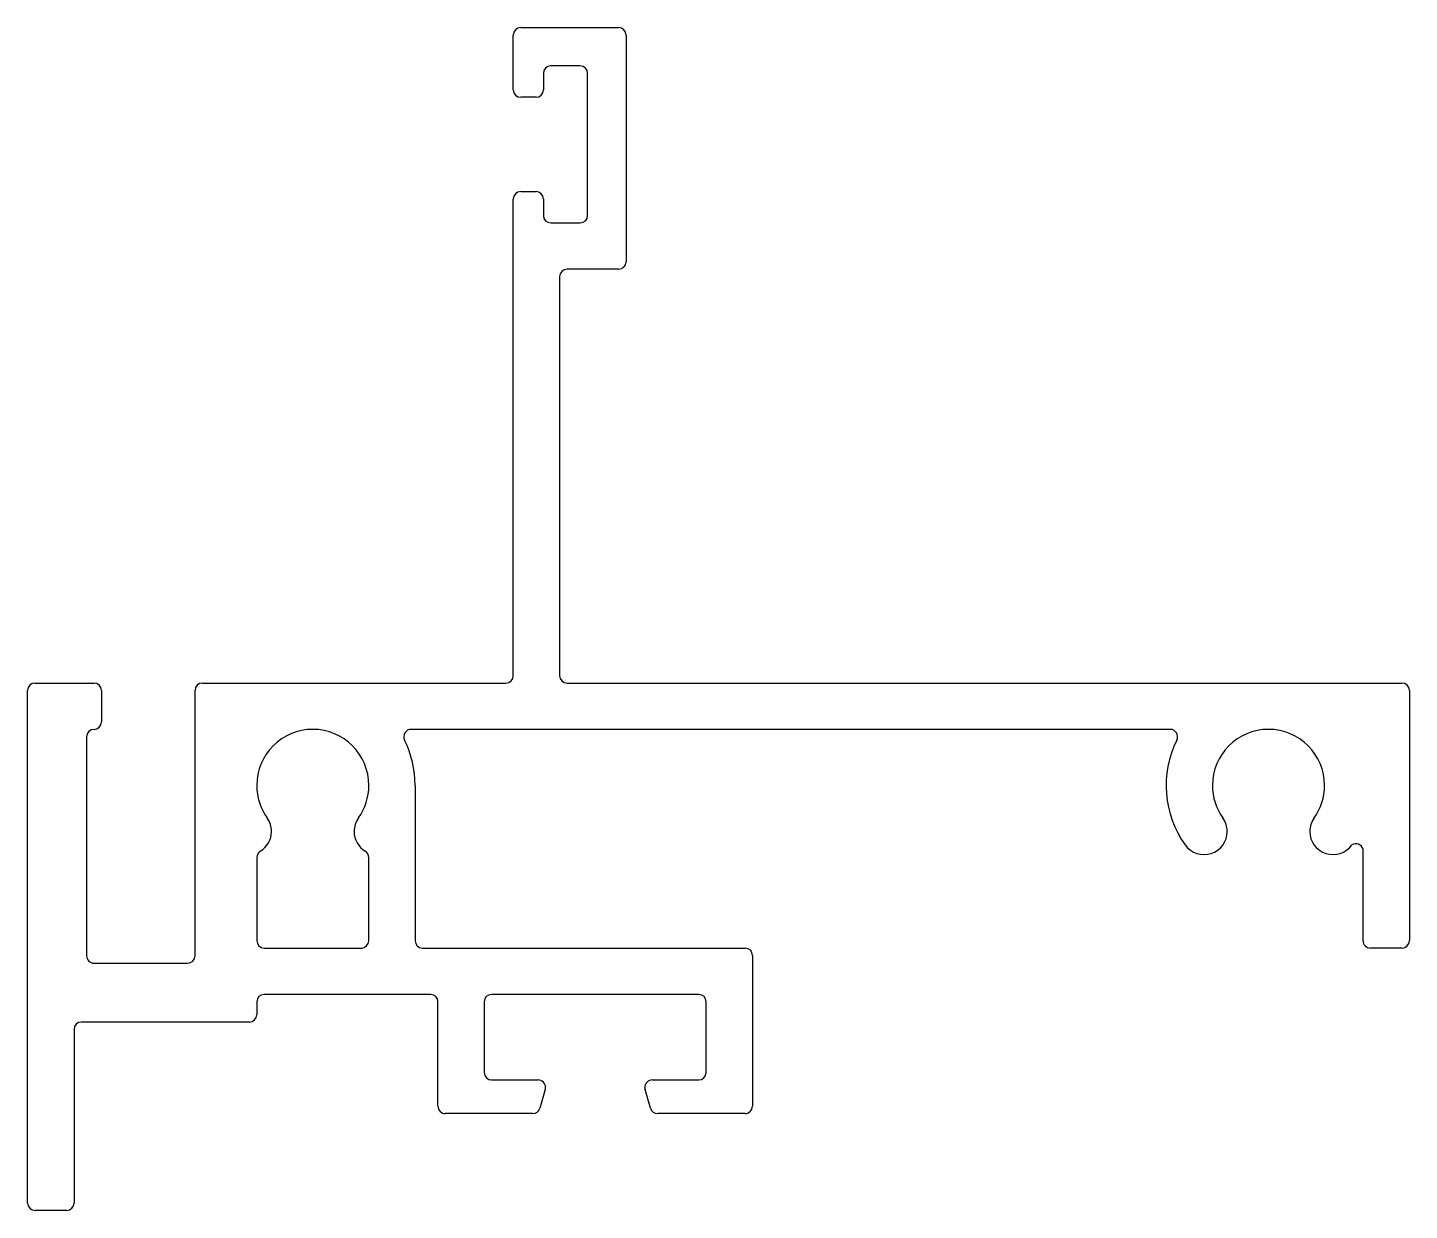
# Model space of a CAD drawing. Header units: inches. Extents: x -19.6 to 27.2, y 1.3 to 41.4.
import ezdxf

# ---------------------------------------------------------------- set-up
doc = ezdxf.new("R2010")
doc.units = ezdxf.units.IN
doc.header["$MEASUREMENT"] = 0
doc.layers.add('FRAME', color=4, linetype='Continuous')

msp = doc.modelspace()

# ---------------------------------------------------------------- linework, layer by layer
at = {"layer": 'FRAME', "color": 1, "ltscale": 0.1}
for p, q in [((-2.928, 41.372), (0.392, 41.372)), ((-3.178, 39.262), (-3.178, 41.122)), ((0.642, 41.122), (0.642, 33.432)), ((-2.158, 39.822), (-2.158, 39.262)), ((-0.908, 40.072), (-1.908, 40.072)), ((-0.658, 35.002), (-0.658, 39.822)), ((-2.408, 39.012), (-2.928, 39.012)), ((-2.928, 35.812), (-2.408, 35.812)), ((-3.178, 19.402), (-3.178, 35.562)), ((-2.158, 35.562), (-2.158, 35.002)), ((-1.908, 34.752), (-0.908, 34.752)), ((-1.608, 32.932), (-1.608, 19.402)), ((0.392, 33.182), (-1.358, 33.182)), ((-19.641, 1.525), (-19.641, 18.902)), ((-19.391, 19.152), (-17.391, 19.152)), ((-17.141, 18.902), (-17.141, 17.832)), ((-13.966, 15.681), (-13.966, 18.902)), ((-13.716, 19.152), (-3.428, 19.152)), ((-1.358, 19.152), (26.945, 19.152)), ((27.195, 18.902), (27.195, 10.419)), ((-17.641, 17.332), (-17.641, 9.905)), ((19.086, 17.582), (-6.641, 17.582)), ((-13.963, 9.906), (-13.966, 15.681)), ((-6.505, 15.682), (-6.505, 10.418)), ((-11.874, 13.236), (-11.874, 10.418)), ((-8.077, 10.418), (-8.076, 13.236)), ((25.625, 10.417), (25.625, 13.514)), ((-11.626, 10.168), (-8.324, 10.168)), ((-6.258, 10.168), (4.682, 10.168)), ((4.928, 9.918), (4.928, 4.807)), ((26.945, 10.169), (25.875, 10.167)), ((-17.391, 9.655), (-14.213, 9.656)), ((-5.979, 8.594), (-11.624, 8.594)), ((3.112, 8.594), (-3.918, 8.594)), ((-11.874, 8.344), (-11.873, 7.909)), ((-5.733, 4.807), (-5.733, 8.344)), ((-4.163, 8.344), (-4.163, 5.947)), ((3.358, 5.947), (3.358, 8.344)), ((-12.123, 7.659), (-17.818, 7.659)), ((-18.068, 7.409), (-18.068, 1.525)), ((-3.913, 5.697), (-2.34, 5.697)), ((1.534, 5.697), (3.108, 5.697)), ((-2.096, 5.372), (-2.279, 4.74)), ((1.473, 4.74), (1.29, 5.372)), ((-2.523, 4.557), (-5.483, 4.557)), ((4.678, 4.557), (1.717, 4.557)), ((-18.318, 1.275), (-19.391, 1.275))]:
    msp.add_line(p, q, dxfattribs=at)
for centre, radius, start, end in [((-2.928, 41.122), 0.25, 90, 180), ((0.392, 41.122), 0.25, 360, 90), ((-1.908, 39.822), 0.25, 90, 180), ((-0.908, 39.822), 0.25, 0, 90), ((-2.928, 39.262), 0.25, 180, 270), ((-2.408, 39.262), 0.25, 270, 360), ((-2.928, 35.562), 0.25, 90, 180), ((-2.408, 35.562), 0.25, 0, 90), ((-1.908, 35.002), 0.25, 180, 270), ((-0.908, 35.002), 0.25, 270, 360), ((0.392, 33.432), 0.25, 270, 360), ((-1.358, 32.932), 0.25, 90, 180), ((-3.428, 19.402), 0.25, 270, 0), ((-1.358, 19.402), 0.25, 180, 270), ((-19.391, 18.902), 0.25, 90, 180), ((-17.391, 18.902), 0.25, 0, 90), ((-13.716, 18.902), 0.25, 90, 180), ((26.945, 18.902), 0.25, 0, 90), ((-17.391, 17.832), 0.25, 270, 360), ((-17.391, 17.332), 0.25, 90, 180), ((-9.975, 15.682), 1.9, 0, 180), ((-6.641, 17.332), 0.25, 90, 206.3305), ((19.086, 17.332), 0.25, 333.6695, 90), ((22.42, 15.682), 1.9, 0, 180), ((-9.975, 15.682), 3.47, 360, 26.3305), ((22.42, 15.682), 3.47, 153.6695, 215.5331), ((-9.975, 15.682), 1.9, 180, 215.5331), ((-9.975, 15.682), 1.9, 324.4669, 360), ((22.42, 15.682), 1.9, 180, 215.5331), ((22.42, 15.682), 1.9, 324.4669, 0), ((-12.16, 14.122), 0.785, 0, 35.5331), ((-7.79, 14.122), 0.785, 144.4669, 180), ((20.235, 14.122), 0.785, 360, 35.5331), ((24.605, 14.122), 0.785, 144.4669, 180), ((-12.16, 14.122), 0.785, 301.1777, 360), ((-7.79, 14.122), 0.785, 180, 238.8223), ((20.235, 14.122), 0.785, 215.5331, 360), ((24.605, 14.122), 0.785, 180, 324.4669), ((25.378, 13.448), 0.256, 14.8878, 121.6391), ((-11.624, 13.236), 0.25, 121.1777, 180.019), ((-8.326, 13.236), 0.25, 359.981, 58.8223), ((-11.624, 10.418), 0.25, 179.9996, 269.4491), ((-8.327, 10.418), 0.25, 270.5509, 0.0004), ((-6.255, 10.418), 0.25, 179.9316, 269.4491), ((25.875, 10.417), 0.25, 180, 270.019), ((26.945, 10.419), 0.25, 270.0262, 0), ((-17.391, 9.905), 0.25, 180, 270.019), ((-14.213, 9.906), 0.25, 270.019, 0.019), ((4.679, 9.919), 0.249, 359.7056, 89.2306), ((-11.624, 8.344), 0.25, 90, 180), ((-5.982, 8.346), 0.249, 359.7052, 89.2295), ((-3.915, 8.346), 0.249, 90.7705, 180.2948), ((3.109, 8.346), 0.249, 359.7056, 89.2306), ((-17.818, 7.409), 0.25, 90, 180), ((-12.123, 7.909), 0.25, 270.019, 0), ((-3.913, 5.947), 0.25, 180, 270), ((-2.34, 5.443), 0.254, 0, 90), ((1.534, 5.443), 0.254, 90, 180), ((3.108, 5.947), 0.25, 270, 0), ((-2.34, 5.443), 0.254, 343.8557, 360), ((1.534, 5.443), 0.254, 180, 196.1443), ((-5.483, 4.807), 0.25, 179.9999, 270), ((-2.523, 4.811), 0.254, 270, 343.8557), ((1.717, 4.811), 0.254, 196.1443, 270), ((4.678, 4.807), 0.25, 270, 0.0001), ((-19.391, 1.525), 0.25, 180, 270), ((-18.318, 1.525), 0.25, 270, 0)]:
    msp.add_arc(centre, radius, start, end, dxfattribs=at)

doc.saveas('drawing.dxf')
